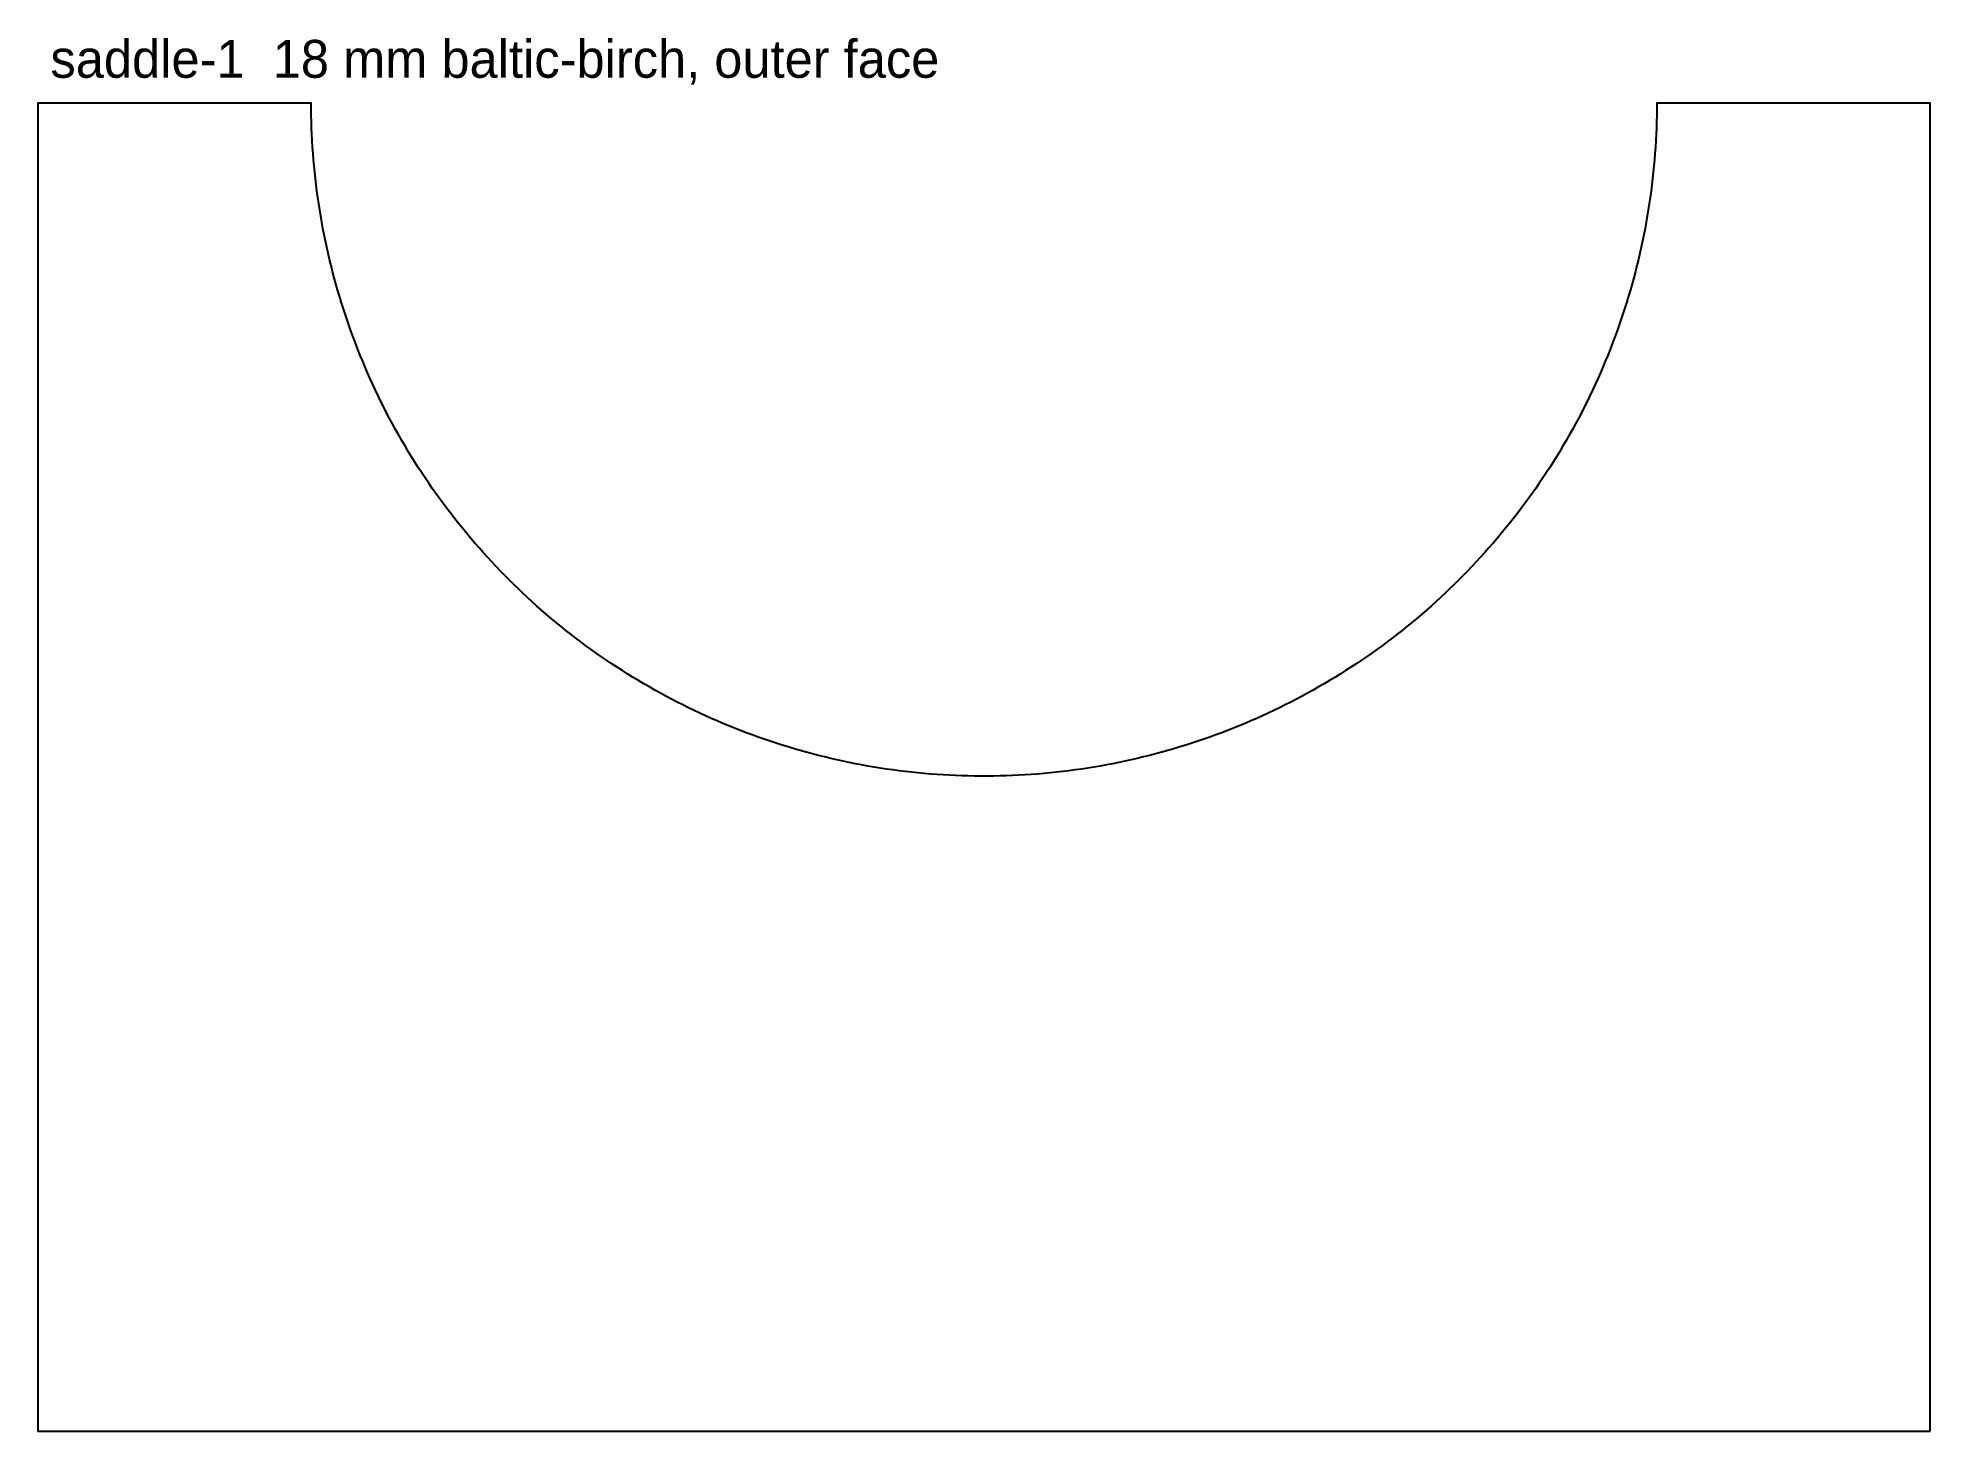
# Model space of a CAD drawing. Header units: millimetres. Extents: x 0 to 300, y 0 to 221.
import ezdxf

# ---------------------------------------------------------------- set-up
doc = ezdxf.new("R2010")
doc.units = ezdxf.units.MM
doc.layers.add('CUT_OUTSIDE', color=1, linetype='Continuous')
doc.layers.add('NOTES', color=7, linetype='Continuous')

msp = doc.modelspace()

# ---------------------------------------------------------------- linework, layer by layer
at = {"layer": 'CUT_OUTSIDE'}
msp.add_lwpolyline([(300, 0), (300, 210.46), (256.67, 210.46), (256.66, 209.46), (256.65, 208.46), (256.63, 207.46), (256.59, 206.46), (256.55, 205.46), (256.5, 204.47), (256.44, 203.47), (256.37, 202.47), (256.29, 201.47), (256.2, 200.48), (256.1, 199.48), (255.99, 198.49), (255.88, 197.49), (255.75, 196.5), (255.62, 195.51), (255.47, 194.52), (255.32, 193.53), (255.15, 192.54), (254.98, 191.56), (254.8, 190.57), (254.61, 189.59), (254.41, 188.61), (254.2, 187.63), (253.98, 186.66), (253.75, 185.68), (253.51, 184.71), (253.27, 183.74), (253.01, 182.78), (252.75, 181.81), (252.48, 180.85), (252.19, 179.89), (251.9, 178.93), (251.6, 177.98), (251.29, 177.03), (250.97, 176.08), (250.65, 175.13), (250.31, 174.19), (249.97, 173.25), (249.61, 172.31), (249.25, 171.38), (248.88, 170.45), (248.5, 169.53), (248.11, 168.61), (247.72, 167.69), (247.31, 166.77), (246.9, 165.86), (246.47, 164.96), (246.04, 164.05), (245.6, 163.15), (245.16, 162.26), (244.7, 161.37), (244.24, 160.48), (243.76, 159.6), (243.28, 158.73), (242.79, 157.85), (242.29, 156.98), (241.79, 156.12), (241.28, 155.26), (240.75, 154.41), (240.22, 153.56), (239.69, 152.72), (239.14, 151.88), (238.59, 151.05), (238.03, 150.22), (237.46, 149.39), (236.88, 148.58), (236.3, 147.77), (235.71, 146.96), (235.11, 146.16), (234.5, 145.36), (233.89, 144.57), (233.26, 143.79), (232.63, 143.01), (232, 142.24), (231.35, 141.47), (230.7, 140.71), (230.05, 139.96), (229.38, 139.21), (228.71, 138.47), (228.03, 137.74), (227.35, 137.01), (226.65, 136.29), (225.96, 135.57), (225.25, 134.86), (224.54, 134.16), (223.82, 133.46), (223.09, 132.77), (222.36, 132.09), (221.62, 131.42), (220.88, 130.75), (220.13, 130.09), (219.37, 129.43), (218.61, 128.79), (217.84, 128.15), (217.06, 127.51), (216.28, 126.89), (215.5, 126.27), (214.7, 125.66), (213.91, 125.06), (213.1, 124.46), (212.29, 123.87), (211.48, 123.29), (210.66, 122.72), (209.83, 122.16), (209, 121.6), (208.17, 121.05), (207.32, 120.51), (206.48, 119.97), (205.63, 119.45), (204.77, 118.93), (203.91, 118.42), (203.05, 117.92), (202.18, 117.43), (201.3, 116.94), (200.42, 116.46), (199.54, 116), (198.65, 115.53), (197.76, 115.08), (196.86, 114.64), (195.96, 114.2), (195.06, 113.78), (194.15, 113.36), (193.23, 112.95), (192.32, 112.55), (191.4, 112.16), (190.47, 111.77), (189.55, 111.4), (188.62, 111.03), (187.68, 110.67), (186.74, 110.32), (185.8, 109.98), (184.86, 109.65), (183.91, 109.33), (182.96, 109.02), (182.01, 108.71), (181.05, 108.42), (180.1, 108.13), (179.13, 107.85), (178.17, 107.58), (177.21, 107.32), (176.24, 107.07), (175.27, 106.83), (174.29, 106.6), (173.32, 106.37), (172.34, 106.16), (171.36, 105.96), (170.38, 105.76), (169.4, 105.57), (168.41, 105.4), (167.43, 105.23), (166.44, 105.07), (165.45, 104.92), (164.46, 104.78), (163.47, 104.65), (162.48, 104.53), (161.48, 104.41), (160.49, 104.31), (159.49, 104.22), (158.49, 104.13), (157.5, 104.06), (156.5, 103.99), (155.5, 103.94), (154.5, 103.89), (153.5, 103.85), (152.5, 103.82), (151.5, 103.81), (150.5, 103.8), (149.5, 103.8), (148.5, 103.81), (147.5, 103.82), (146.5, 103.85), (145.5, 103.89), (144.5, 103.94), (143.5, 103.99), (142.5, 104.06), (141.51, 104.13), (140.51, 104.22), (139.51, 104.31), (138.52, 104.41), (137.52, 104.53), (136.53, 104.65), (135.54, 104.78), (134.55, 104.92), (133.56, 105.07), (132.57, 105.23), (131.59, 105.4), (130.6, 105.57), (129.62, 105.76), (128.64, 105.96), (127.66, 106.16), (126.68, 106.37), (125.71, 106.6), (124.73, 106.83), (123.76, 107.07), (122.79, 107.32), (121.83, 107.58), (120.87, 107.85), (119.9, 108.13), (118.95, 108.42), (117.99, 108.71), (117.04, 109.02), (116.09, 109.33), (115.14, 109.65), (114.2, 109.98), (113.26, 110.32), (112.32, 110.67), (111.38, 111.03), (110.45, 111.4), (109.53, 111.77), (108.6, 112.16), (107.68, 112.55), (106.77, 112.95), (105.85, 113.36), (104.94, 113.78), (104.04, 114.2), (103.14, 114.64), (102.24, 115.08), (101.35, 115.53), (100.46, 116), (99.58, 116.46), (98.7, 116.94), (97.82, 117.43), (96.95, 117.92), (96.09, 118.42), (95.23, 118.93), (94.37, 119.45), (93.52, 119.97), (92.68, 120.51), (91.83, 121.05), (91, 121.6), (90.17, 122.16), (89.34, 122.72), (88.52, 123.29), (87.71, 123.87), (86.9, 124.46), (86.09, 125.06), (85.3, 125.66), (84.5, 126.27), (83.72, 126.89), (82.94, 127.51), (82.16, 128.15), (81.39, 128.79), (80.63, 129.43), (79.87, 130.09), (79.12, 130.75), (78.38, 131.42), (77.64, 132.09), (76.91, 132.77), (76.18, 133.46), (75.46, 134.16), (74.75, 134.86), (74.04, 135.57), (73.35, 136.29), (72.65, 137.01), (71.97, 137.74), (71.29, 138.47), (70.62, 139.21), (69.95, 139.96), (69.3, 140.71), (68.65, 141.47), (68, 142.24), (67.37, 143.01), (66.74, 143.79), (66.11, 144.57), (65.5, 145.36), (64.89, 146.16), (64.29, 146.96), (63.7, 147.77), (63.12, 148.58), (62.54, 149.39), (61.97, 150.22), (61.41, 151.05), (60.86, 151.88), (60.31, 152.72), (59.78, 153.56), (59.25, 154.41), (58.72, 155.26), (58.21, 156.12), (57.71, 156.98), (57.21, 157.85), (56.72, 158.73), (56.24, 159.6), (55.76, 160.48), (55.3, 161.37), (54.84, 162.26), (54.4, 163.15), (53.96, 164.05), (53.53, 164.96), (53.1, 165.86), (52.69, 166.77), (52.28, 167.69), (51.89, 168.61), (51.5, 169.53), (51.12, 170.45), (50.75, 171.38), (50.39, 172.31), (50.03, 173.25), (49.69, 174.19), (49.35, 175.13), (49.03, 176.08), (48.71, 177.03), (48.4, 177.98), (48.1, 178.93), (47.81, 179.89), (47.52, 180.85), (47.25, 181.81), (46.99, 182.78), (46.73, 183.74), (46.49, 184.71), (46.25, 185.68), (46.02, 186.66), (45.8, 187.63), (45.59, 188.61), (45.39, 189.59), (45.2, 190.57), (45.02, 191.56), (44.85, 192.54), (44.68, 193.53), (44.53, 194.52), (44.38, 195.51), (44.25, 196.5), (44.12, 197.49), (44.01, 198.49), (43.9, 199.48), (43.8, 200.48), (43.71, 201.47), (43.63, 202.47), (43.56, 203.47), (43.5, 204.47), (43.45, 205.46), (43.41, 206.46), (43.37, 207.46), (43.35, 208.46), (43.34, 209.46), (43.33, 210.46), (0, 210.46), (0, 0), (300, 0)], close=True, dxfattribs=at)

# ---------------------------------------------------------------- texts
at = {"layer": 'NOTES'}
msp.add_text('saddle-1  18 mm baltic-birch, outer face', height=6, dxfattribs=at).set_placement((2, 214.46))

doc.saveas('drawing.dxf')
